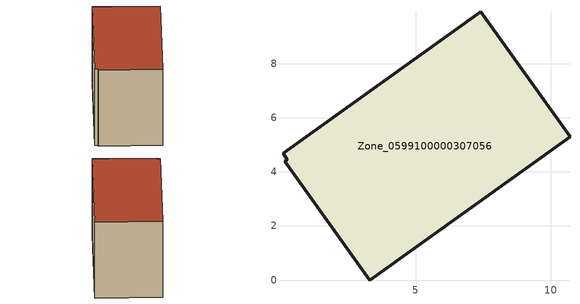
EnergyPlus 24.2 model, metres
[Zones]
Zone_0599100000307056
 floor ground (C_G): 0.1,4.69 7.41,9.91 10.71,5.3 3.3,0 0.17,4.38 0.27,4.45 z0
 wall outside (C_F): 10.71,5.3 7.41,9.91 0.1,4.69 0.27,4.45 0.17,4.38 3.3,0 10.71,5.3 z0:7.74
 roof outside (C_R): 7.41,9.91 0.1,4.69 0.27,4.45 0.17,4.38 3.3,0 10.71,5.3 z7.74
[BUILDING]
Pand.0599100000307056: North Axis=0; Terrain=City; Loads Convergence Tolerance Value=0.04; Temperature Convergence Tolerance Value=0.4; Solar Distribution=FullExterior; Maximum Number of Warmup Days=25; Minimum Number of Warmup Days=1
[Site:Location]
Rotterdam.The.Hague.AP_ZH_NLD Design_Conditions: Latitude=51.96; Longitude=4.45; Time Zone=1; Elevation=-4.5
[SITE:GROUNDTEMPERATURE:BUILDINGSURFACE]
18, 18, 18, 18, 18, 18, 18, 18, 18, 18, 18, 18
[MATERIAL] Thermal Absorptance=0.9; Solar Absorptance=0.7; Visible Absorptance=0.7
Name | Roughness | Thickness | Conductivity | Density | Specific Heat
G.TC.1975-1991 | MediumSmooth | 0.15 | 0.288461 | 540 | 1210
F.TC.1975-1991 | Rough | 0.3 | 0.230769 | 1920 | 840
R.TC.1975-1991 | MediumRough | 0.2 | 0.153846 | 1500 | 1000
[CONSTRUCTION]
C_G: G.TC.1975-1991
C_F: F.TC.1975-1991
C_R: R.TC.1975-1991
[ZONE]
Zone_0599100000307056: Type=1; Multiplier=1; Ceiling Height=Autocalculate; Volume=Autocalculate; Floor Area=autocalculate; Part of Total Floor Area=Yes
[ZONEINFILTRATION:DESIGNFLOWRATE]
Infil_Zone_0599100000307056: Zone or ZoneList or Space or SpaceList=Zone_0599100000307056; Schedule=AlwaysOn; Design Flow Rate Calculation Method=Flow/Area; Flow Rate per Floor Area=0.003; Constant Term Coefficient=1; Temperature Term Coefficient=0; Velocity Term Coefficient=0; Velocity Squared Term Coefficient=0
[HVACTEMPLATE:ZONE:IDEALLOADSAIRSYSTEM]
Zone_0599100000307056: Maximum Heating Supply Air Temperature=50; Minimum Cooling Supply Air Temperature=13; Maximum Heating Supply Air Humidity Ratio=0.0156; Minimum Cooling Supply Air Humidity Ratio=0.0077; Heating Limit=NoLimit; Cooling Limit=NoLimit; Dehumidification Control Type=ConstantSensibleHeatRatio; Cooling Sensible Heat Ratio=0.7; Dehumidification Setpoint=60; Humidification Control Type=None; Humidification Setpoint=30; Outdoor Air Method=None; Outdoor Air Flow Rate per Person=0.00944; Outdoor Air Flow Rate per Zone Floor Area=0; Outdoor Air Flow Rate per Zone=0; Demand Controlled Ventilation Type=None; Outdoor Air Economizer Type=NoEconomizer; Heat Recovery Type=None; Sensible Heat Recovery Effectiveness=0.7; Latent Heat Recovery Effectiveness=0.65
[ZONECONTROL:THERMOSTAT]
ThermostatControl_Zone_0599100000307056: Zone or ZoneList=Zone_0599100000307056; Control Type Schedule=DualSetpointControlType; Control 1=Thermostat_Zone_0599100000307056; Temperature Difference Between Cutout And Setpoint=0
[THERMOSTATSETPOINT:DUALSETPOINT]
Thermostat_Zone_0599100000307056: Heating Setpoint Temperature Schedule=HeatingSetpoint_Zone_0599100000307056; Cooling Setpoint Temperature Schedule=CoolingSetpoint_Zone_0599100000307056
[SCHEDULE:COMPACT]
HeatingSetpoint_Zone_0599100000307056: Through: 12/31, For: AllDays, Until: 24:00, 21
CoolingSetpoint_Zone_0599100000307056: Through: 12/31, For: AllDays, Until: 24:00, 24
DualSetpointControlType: Through: 12/31, For: AllDays, Until: 24:00, 4
AlwaysOn: Through: 12/31, For: AllDays, Until: 24:00, 1
